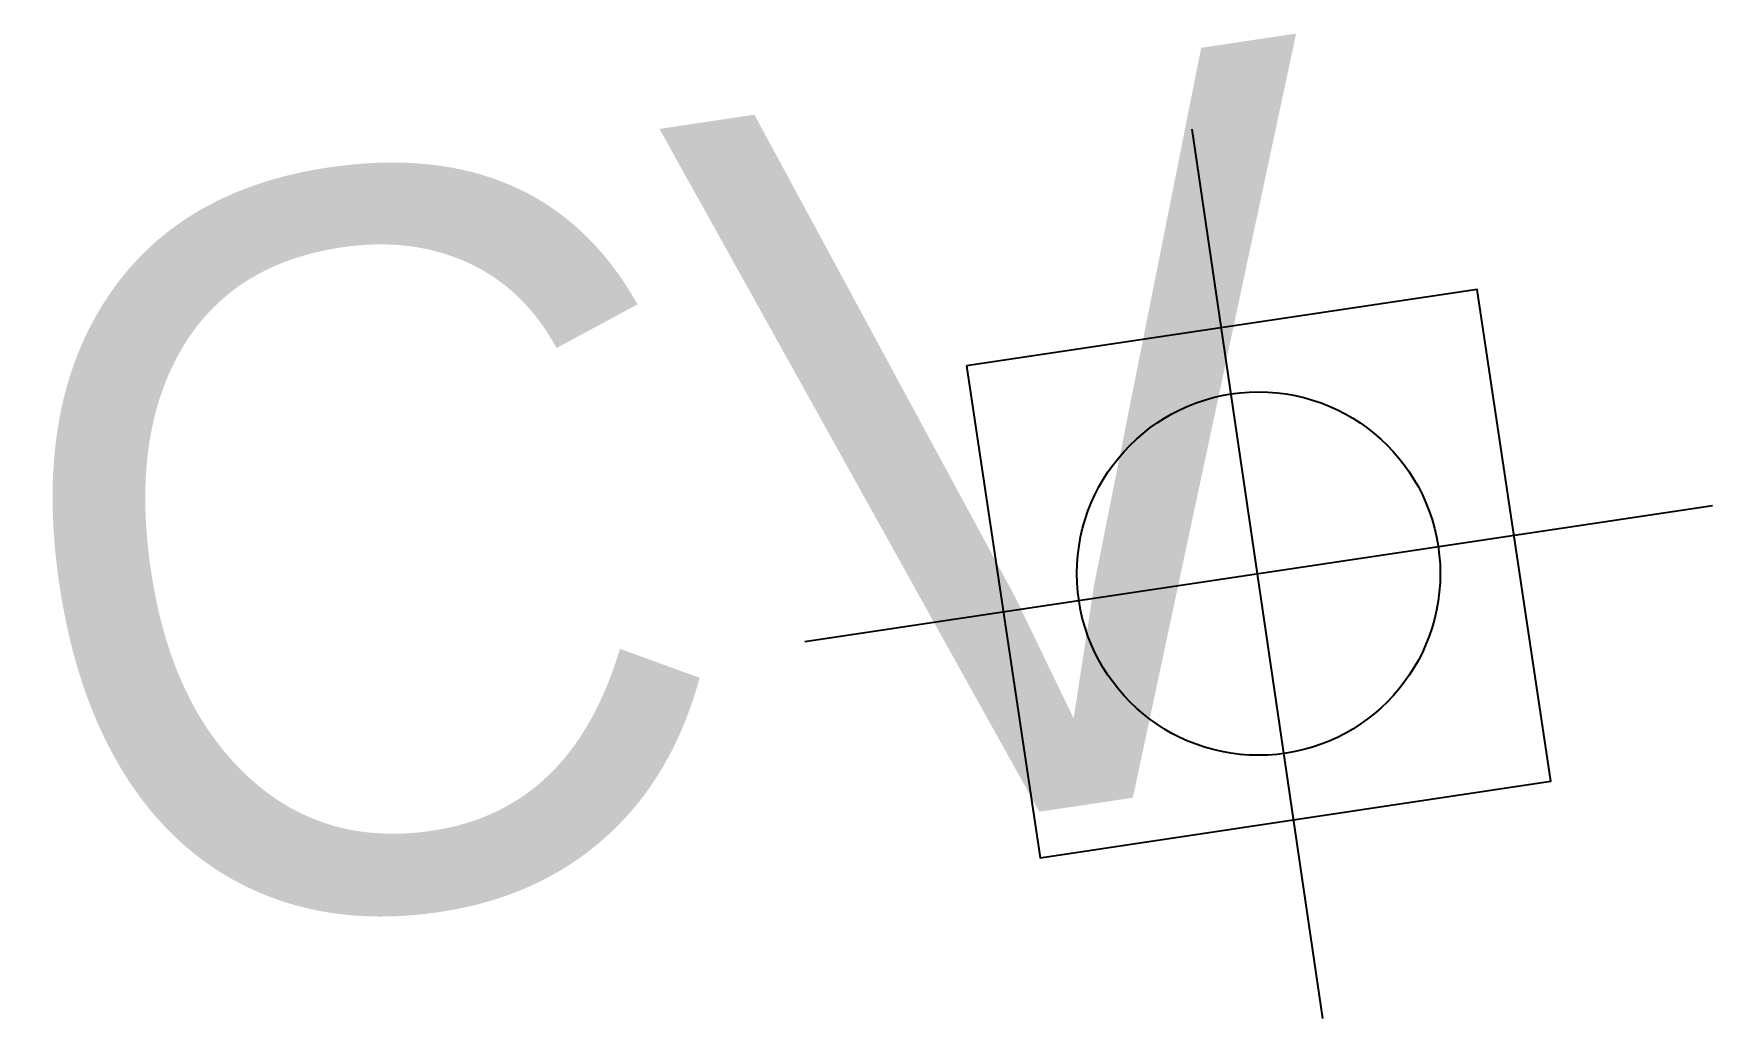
# Model space of a CAD drawing. Header units: millimetres. Extents: x 85000 to 85933, y 139098 to 139945.
# Drawn here: x 85929.431 to 85932.874, y 139934.174 to 139936.194 of the extents above.
import ezdxf
from ezdxf.enums import TextEntityAlignment as Align

# ---------------------------------------------------------------- set-up
doc = ezdxf.new("R2010")
doc.units = ezdxf.units.MM
doc.header["$MEASUREMENT"] = 0
doc.layers.get('0').update_dxf_attribs({"linetype": 'CONTINUOUS'})

msp = doc.modelspace()

# ---------------------------------------------------------------- linework, layer by layer
at = {"color": 252}
for p, q in [((85931.8067, 139935.9977), (85932.0746, 139934.1744)), ((85931.0127, 139934.9471), (85932.8744, 139935.2259))]:
    msp.add_line(p, q, dxfattribs=at)
at = {"color": 252, "flags": 128}
msp.add_lwpolyline([(85931.3445, 139935.5122), (85931.4954, 139934.504), (85932.5427, 139934.6608), (85932.3917, 139935.669)], close=True, dxfattribs=at)
at = {"color": 252}
msp.add_circle((85931.9436, 139935.0865), 0.3726, dxfattribs=at)

# ---------------------------------------------------------------- texts
msp.add_text('CV', height=1.5, rotation=8.5152, dxfattribs=at).set_placement((85930.7624, 139935.2476), align=Align.MIDDLE)

doc.saveas('drawing.dxf')
